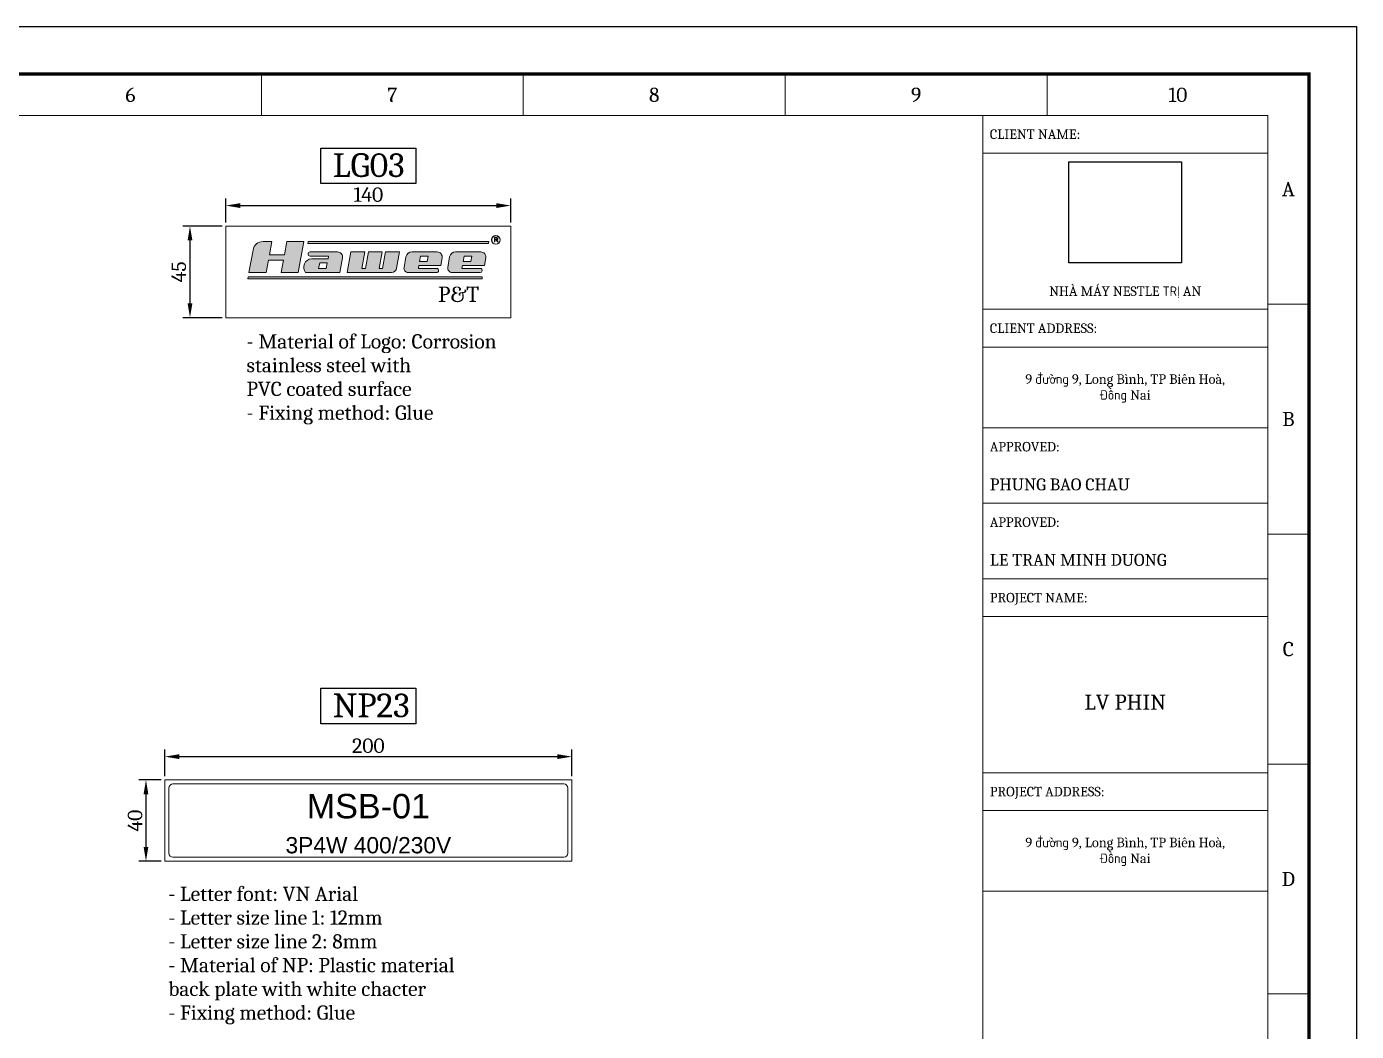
# Model space of a CAD drawing. Header units: millimetres. Extents: x -116965 to 323937, y 291661 to 566926.
# Drawn here: x -62800 to -58880, y 326530 to 329491 of the extents above; entities that cross this region are included whole.
import ezdxf
from ezdxf.enums import TextEntityAlignment as Align

# ---------------------------------------------------------------- set-up
doc = ezdxf.new("R2010")
doc.units = ezdxf.units.MM
doc.header["$PDMODE"] = 35
doc.layers.get('0').update_dxf_attribs({"lineweight": 18})
doc.styles.add('hwBorder', font='Cambria.ttf')
doc.styles.add('hwTech', font='Cambria.ttf')
doc.styles.add('style4', font='', dxfattribs={"height": 12})
doc.styles.add('style5', font='', dxfattribs={"height": 8})
doc.styles.get('style4').set_extended_font_data('VnArial')
doc.styles.get('style5').set_extended_font_data('VnArial')
doc.dimstyles.new('hwTech-1.4', dxfattribs={"dimscale": 17, "dimtxt": 2.5, "dimasz": 2.5, "dimexe": 1.25, "dimexo": 0.625, "dimtad": 1, "dimtxsty": 'hwTech', "dimcen": 2.5, "dimclrd": 3, "dimclre": 3, "dimclrt": 3, "dimadec": 0, "dimazin": 0, "dimtfac": 1, "dimtmove": 0, "dimatfit": 3, "dimfxl": 1, "dimarcsym": 0})
picture_1 = doc.add_image_def('image1.png', size_in_pixel=(430, 385))

# ---------------------------------------------------------------- blocks, each defined once
blk = doc.blocks.new('*U1980')
at = {"color": 5}
for p, q in [((175.41, 198.62), (175.41, 194.28)), ((202.98, 198.62), (202.98, 194.28)), ((230.54, 198.62), (230.54, 194.28)), ((258.11, 198.62), (258.11, 194.28)), ((285.68, 174.42), (281.34, 174.42)), ((285.68, 150.22), (281.34, 150.22)), ((285.68, 126.01), (281.34, 126.01)), ((285.68, 101.81), (281.34, 101.81))]:
    blk.add_line(p, q, dxfattribs=at)
at = {"color": 5, "const_width": 0.35}
blk.add_lwpolyline([(10, 198.62), (285.68, 198.62), (285.68, 5), (10, 5)], close=True, dxfattribs=at)
at = {"color": 5}
for points in [[(14.34, 194.28), (281.34, 194.28), (281.34, 9.34), (14.34, 9.34)], [(251.34, 194.28), (281.34, 194.28), (281.34, 190.31), (251.34, 190.31)], [(251.34, 190.31), (281.34, 190.31), (281.34, 173.87), (251.34, 173.87)], [(251.34, 173.87), (281.34, 173.87), (281.34, 169.9), (251.34, 169.9)], [(251.34, 173.87), (281.34, 173.87), (281.34, 169.9), (251.34, 169.9)], [(251.34, 169.9), (281.34, 169.9), (281.34, 153.45), (251.34, 153.45)], [(251.34, 169.9), (281.34, 169.9), (281.34, 161.4), (251.34, 161.4)], [(251.34, 161.4), (281.34, 161.4), (281.34, 153.45), (251.34, 153.45)], [(251.34, 153.45), (281.34, 153.45), (281.34, 145.51), (251.34, 145.51)], [(251.34, 145.51), (281.34, 145.51), (281.34, 141.54), (251.34, 141.54)], [(251.34, 141.54), (281.34, 141.54), (281.34, 125.1), (251.34, 125.1)], [(251.34, 125.1), (281.34, 125.1), (281.34, 121.12), (251.34, 121.12)], [(251.34, 121.12), (281.34, 121.12), (281.34, 112.63), (251.34, 112.63)], [(251.34, 92.76), (281.34, 92.76), (281.34, 112.63), (251.34, 112.63)]]:
    blk.add_lwpolyline(points, close=True, dxfattribs=at)
at = {"layer": 'Defpoints', "color": 4}
blk.add_lwpolyline([(0, 203.62), (290.68, 203.62), (290.68, 0), (0, 0)], close=True, dxfattribs=at)
at = {"color": 253, "style": 'hwBorder'}
for s, p in [('6', (161.62, 196.45)), ('7', (189.19, 196.45)), ('8', (216.76, 196.45)), ('9', (244.33, 196.45)), ('10', (271.89, 196.45)), ('A', (283.51, 186.52)), ('B', (283.51, 162.32)), ('C', (283.51, 138.11)), ('D', (283.51, 113.91))]:
    blk.add_text(s, height=1.5, dxfattribs=at).set_placement(p, align=Align.MIDDLE_CENTER)
for s, height, p in [('CLIENT NAME:', 1, (252.09, 192.3)), ('CLIENT ADDRESS:', 1, (252.09, 171.88)), ('APPROVED:', 1, (252.09, 159.41)), ('PHUNG BAO CHAU', 1.25, (252.09, 155.44)), ('APPROVED:', 1, (252.09, 151.47)), ('LE TRAN MINH DUONG', 1.25, (252.09, 147.5)), ('PROJECT NAME:', 1, (252.09, 143.52)), ('PROJECT ADDRESS:', 1, (252.09, 123.11))]:
    blk.add_text(s, height=height, dxfattribs=at).set_placement(p, align=Align.MIDDLE_LEFT)
at = {"color": 253, "insert": (266.34, 175.67), "char_height": 1, "attachment_point": 5, "style": 'hwBorder'}
blk.add_mtext_dynamic_manual_height_columns('NHÀ MÁY NESTLE TRỊ AN', width=20.9263, gutter_width=12.5, heights=[0], dxfattribs=at)
at = {"color": 253, "char_height": 1, "width": 30, "attachment_point": 5, "style": 'hwBorder'}
for insert in [(266.34, 165.54), (266.34, 116.77)]:
    blk.add_mtext('9 đường 9, Long Bình, TP Biên Hoà,\\PĐồng Nai', dxfattribs=dict(at, insert=insert))
at = {"color": 253, "insert": (266.34, 132.52), "char_height": 1.6, "width": 30, "attachment_point": 5, "line_spacing_factor": 0.75, "style": 'hwBorder'}
blk.add_mtext('LV PHIN', dxfattribs=at)
at = {"color": 6, "style": 'hwBorder', "flags": 8}
for tag, p in [("DWG'SNAME", (266.34, 59)), ("DWG'SCODE2", (266.34, 51.05))]:
    blk.add_attdef(tag, text='', height=1.5, dxfattribs=at).set_placement(p, align=Align.MIDDLE_CENTER)
at = {"color": 253, "style": 'hwBorder', "flags": 8}
for tag, p in [('REV_0', (253.34, 43.79)), ('REV_MODIFY0', (264.34, 44.1)), ('REV_DATE0', (277.34, 44.1)), ('REV_1', (253.34, 40.48)), ('REV_MODIFY1', (264.34, 40.79)), ('REV_DATE1', (277.34, 40.79)), ('REV_MODIFY2', (264.34, 37.48)), ('REV_DATE2', (277.34, 37.48)), ('REV_2', (253.34, 37.17)), ('REV_3', (253.34, 33.86)), ('REV_MODIFY3', (264.34, 34.17)), ('REV_DATE3', (277.34, 34.17)), ('REV_4', (253.34, 30.55)), ('REV_MODIFY4', (264.34, 30.86)), ('REV_DATE4', (277.34, 30.86))]:
    blk.add_attdef(tag, text='', height=1, dxfattribs=at).set_placement(p, align=Align.MIDDLE_CENTER)
at = {"color": 6, "style": 'hwBorder', "flags": 8}
for tag, p in [('TOLERANCE', (261.54, 27.22)), ('PAGE', (259.34, 15.3))]:
    blk.add_attdef(tag, text='', height=1.5, dxfattribs=at).set_placement(p, align=Align.MIDDLE_LEFT)
at = {"lineweight": -3, "ltscale": 5}
image = blk.add_image(picture_1, insert=(260.4, 178.75), size_in_units=(11.87, 10.63), dxfattribs=at)
image.dxf.flags = 7
blk = doc.blocks.new('*D442')
at = {"color": 3, "lineweight": -2, "transparency": 16777216}
for p, q in [((-62403, 327271.2), (-62469.1, 327271.2)), ((-62447.8, 327228.7), (-62447.8, 327073.7)), ((-62403, 327031.2), (-62469.1, 327031.2))]:
    blk.add_line(p, q, dxfattribs=at)
at = {"color": 3, "lineweight": -3, "transparency": 16777216}
for points in [[(-62454.9, 327228.7), (-62440.8, 327228.7), (-62447.8, 327271.2)], [(-62454.9, 327073.7), (-62440.8, 327073.7), (-62447.8, 327031.2)]]:
    blk.add_solid(points, dxfattribs=at)
at = {"layer": 'Defpoints', "color": 0, "lineweight": -3, "transparency": 16777216}
for p in [(-62392.3, 327271.2), (-62447.8, 327031.2), (-62392.3, 327031.2)]:
    blk.add_point(p, dxfattribs=at)
at = {"color": 3, "transparency": 16777216, "insert": (-62480, 327151.2), "char_height": 42.5, "attachment_point": 5, "rotation": 90, "style": 'hwTech'}
blk.add_mtext('40', dxfattribs=at)
blk = doc.blocks.new('*D443')
at = {"color": 3, "lineweight": -2, "transparency": 16777216}
for p, q in [((-62392.3, 327281.8), (-62392.3, 327360.9)), ((-62349.8, 327339.6), (-61234.8, 327339.6)), ((-61192.3, 327281.8), (-61192.3, 327360.9))]:
    blk.add_line(p, q, dxfattribs=at)
at = {"color": 3, "lineweight": -3, "transparency": 16777216}
for points in [[(-62349.8, 327346.7), (-62349.8, 327332.6), (-62392.3, 327339.6)], [(-61234.8, 327346.7), (-61234.8, 327332.6), (-61192.3, 327339.6)]]:
    blk.add_solid(points, dxfattribs=at)
at = {"layer": 'Defpoints', "color": 0, "lineweight": -3, "transparency": 16777216}
for p in [(-61192.3, 327339.6), (-62392.3, 327271.2), (-61192.3, 327271.2)]:
    blk.add_point(p, dxfattribs=at)
at = {"color": 3, "transparency": 16777216, "insert": (-61792.3, 327371.8), "char_height": 42.5, "attachment_point": 5, "style": 'hwTech'}
blk.add_mtext('200', dxfattribs=at)
blk = doc.blocks.new('TÊN TỦ SIZE 03')
for p, q in [((2, 36), (2, 4)), ((196, 38), (4, 38)), ((198, 4), (198, 36)), ((4, 2), (196, 2))]:
    blk.add_line(p, q)
blk.add_lwpolyline([(200, 0), (200, 40), (0, 40), (0, 0)], close=True)
for centre, start, end in [((4, 36), 90, 180), ((196, 36), 0, 90), ((4, 4), 180, 270), ((196, 4), 270, 0)]:
    blk.add_arc(centre, 2, start, end)
for tag, height, style, p in [('MSB-01', 12, 'style4', (100, 21.1)), ('3P4W400/230V', 8, 'style5', (100, 3.92))]:
    blk.add_attdef(tag, text='', height=height, dxfattribs=dict(style=style)).set_placement(p, align=Align.CENTER)
blk = doc.blocks.new('*U415')
h = blk.add_hatch(color=5)
h.paths.add_polyline_path([(-29.42, 2.98), (-31.09, 2.98), (-31.32, 1.71), (-32.78, 1.71), (-32.55, 2.98), (-33.39, 2.98, 0.362465), (-34.37, 2.16), (-34.77, -0.02), (-33.1, -0.02), (-32.88, 1.18), (-31.41, 1.18), (-31.63, -0.02), (-29.97, -0.02)])
h.paths.add_polyline_path([(-28.7, 1.31, 0.600072), (-29.26, -0.02), (-25.92, -0.02), (-25.67, 1.39, 0.467928), (-26.16, 1.98), (-28.82, 1.98, 1), (-28.82, 1.58), (-27.03, 1.58), (-27.08, 1.31)])
h.paths.add_polyline_path([(-27.89, 0.91), (-27.16, 0.91), (-27.25, 0.38), (-27.99, 0.38)], flags=16)
h.paths.add_polyline_path([(-12.11, -0.64), (-12.08, -0.44), (-34.84, -0.44), (-34.88, -0.64)])
h = blk.add_hatch(color=1)
h.paths.add_polyline_path([(-11.49, 2.78), (-11.45, 2.98), (-29, 2.98), (-29.04, 2.78)])
h.paths.add_polyline_path([(-20.12, 1.98), (-21.48, 1.98), (-21.77, 0.38), (-22.11, 0.38), (-21.82, 1.98), (-23.15, 1.98), (-23.44, 0.38), (-23.78, 0.38), (-23.49, 1.98), (-24.85, 1.98), (-25.22, -0.02), (-20.9, -0.02, 0.362465), (-20.41, 0.39)])
h.paths.add_polyline_path([(-19.69, 0.47, 0.467928), (-19.28, -0.02), (-16.53, -0.02, 0.362465), (-16.33, 0.14, 0.467928), (-16.53, 0.38), (-18.3, 0.38), (-18.25, 0.65), (-16.12, 0.65), (-15.99, 1.39, 0.467928), (-16.48, 1.98), (-18.92, 1.98, 0.362465), (-19.5, 1.5)])
h.paths.add_polyline_path([(-18.18, 1.05), (-18.08, 1.58), (-17.35, 1.58), (-17.45, 1.05)], flags=16)
h.paths.add_polyline_path([(-14.01, 0.65), (-11.88, 0.65), (-11.74, 1.39, 0.467928), (-12.24, 1.98), (-14.68, 1.98, 0.362465), (-15.26, 1.5), (-15.44, 0.47, 0.467928), (-15.03, -0.02), (-12.28, -0.02, 0.362465), (-12.09, 0.14, 0.467928), (-12.28, 0.38), (-14.06, 0.38)])
h.paths.add_polyline_path([(-13.94, 1.05), (-13.84, 1.58), (-13.11, 1.58), (-13.21, 1.05)], flags=16)
at = {"ltscale": 5}
h = blk.add_hatch(dxfattribs=at)
h.set_pattern_fill('ANGLE', color=256)
h.set_pattern_definition([(0, (0, 0.104), (0, 6.985), [5.08, -1.905]), (90, (0, 0.104), (-6.985, 4e-16), [5.08, -1.905])])
h.paths.add_polyline_path([(-11.18, 3.14, 1), (-10.34, 3.14, 1)])
h.paths.add_polyline_path([(-10.36, 3.14, -1), (-11.16, 3.14, -1)], flags=16)
h.paths.add_polyline_path([(-10.59, 3.31), (-10.58, 3.3), (-10.58, 3.28), (-10.58, 3.27), (-10.58, 3.26), (-10.58, 3.24), (-10.58, 3.23), (-10.58, 3.22), (-10.59, 3.2), (-10.6, 3.19), (-10.61, 3.18), (-10.61, 3.17), (-10.62, 3.17), (-10.64, 3.16), (-10.65, 3.16), (-10.66, 3.15), (-10.68, 3.15), (-10.69, 3.14), (-10.68, 3.14), (-10.67, 3.13), (-10.66, 3.12), (-10.65, 3.11), (-10.64, 3.1), (-10.63, 3.09), (-10.62, 3.08), (-10.62, 3.07), (-10.62, 3.07), (-10.54, 2.95), (-10.61, 2.95), (-10.67, 3.04), (-10.68, 3.06), (-10.69, 3.07), (-10.69, 3.08), (-10.7, 3.09), (-10.71, 3.1), (-10.72, 3.11), (-10.73, 3.12), (-10.73, 3.13), (-10.75, 3.13), (-10.76, 3.14), (-10.77, 3.14), (-10.79, 3.14), (-10.85, 3.14), (-10.85, 2.95), (-10.91, 2.95), (-10.91, 3.37), (-10.73, 3.37), (-10.71, 3.37), (-10.69, 3.37), (-10.68, 3.37), (-10.66, 3.37), (-10.64, 3.36), (-10.63, 3.35), (-10.62, 3.35), (-10.61, 3.34), (-10.6, 3.32)], flags=0)
h.paths.add_polyline_path([(-10.64, 3.28), (-10.64, 3.27), (-10.63, 3.26), (-10.63, 3.25), (-10.64, 3.23), (-10.64, 3.22), (-10.65, 3.21), (-10.66, 3.2), (-10.68, 3.19), (-10.69, 3.19), (-10.7, 3.19), (-10.72, 3.19), (-10.74, 3.19), (-10.85, 3.19), (-10.85, 3.33), (-10.72, 3.33), (-10.7, 3.32), (-10.69, 3.32), (-10.68, 3.32), (-10.66, 3.31), (-10.66, 3.31), (-10.65, 3.3)], flags=0)
h = blk.add_hatch(color=0)
h.paths.add_polyline_path([(-10.66, 3.37), (-10.68, 3.37), (-10.69, 3.37), (-10.71, 3.37), (-10.73, 3.37), (-10.91, 3.37), (-10.91, 2.95), (-10.85, 2.95), (-10.85, 3.14), (-10.79, 3.14), (-10.76, 3.14), (-10.74, 3.13), (-10.72, 3.12), (-10.71, 3.1), (-10.69, 3.08), (-10.68, 3.06), (-10.67, 3.04), (-10.61, 2.95), (-10.54, 2.95), (-10.62, 3.07), (-10.62, 3.08), (-10.63, 3.09), (-10.64, 3.1), (-10.65, 3.11), (-10.66, 3.12), (-10.67, 3.13), (-10.68, 3.14), (-10.69, 3.14), (-10.69, 3.14), (-10.68, 3.15), (-10.66, 3.15), (-10.65, 3.16), (-10.64, 3.16), (-10.62, 3.17), (-10.61, 3.17), (-10.61, 3.18), (-10.6, 3.19), (-10.59, 3.2), (-10.58, 3.22), (-10.58, 3.23), (-10.58, 3.24), (-10.58, 3.26), (-10.58, 3.27), (-10.58, 3.28), (-10.58, 3.3), (-10.59, 3.31), (-10.59, 3.32), (-10.6, 3.33), (-10.61, 3.34), (-10.62, 3.35), (-10.63, 3.35), (-10.64, 3.36), (-10.65, 3.36)])
h.paths.add_polyline_path([(-10.74, 3.19), (-10.85, 3.19), (-10.85, 3.33), (-10.72, 3.33), (-10.69, 3.32), (-10.67, 3.32), (-10.65, 3.3), (-10.64, 3.28), (-10.63, 3.25), (-10.64, 3.23), (-10.66, 3.2), (-10.68, 3.19), (-10.71, 3.19)], flags=16)
at = {"color": 5}
for points in [[(-29.42, 2.98), (-31.09, 2.98), (-31.32, 1.71), (-32.78, 1.71), (-32.55, 2.98), (-33.39, 2.98, 0.362465), (-34.37, 2.16), (-34.77, -0.02), (-33.1, -0.02), (-32.88, 1.18), (-31.41, 1.18), (-31.63, -0.02), (-29.97, -0.02), (-29.42, 2.98)], [(-25.67, 1.39, 0.467928), (-26.16, 1.98), (-28.82, 1.98, 1), (-28.82, 1.58), (-27.03, 1.58), (-27.08, 1.31), (-28.7, 1.31, 0.600072), (-29.26, -0.02), (-25.92, -0.02), (-25.67, 1.39, 0.467928)]]:
    blk.add_lwpolyline(points, format="xyb", close=True, dxfattribs=at)
at = {"color": 1}
for points in [[(-11.45, 2.98), (-29, 2.98), (-29.04, 2.78), (-11.49, 2.78), (-11.45, 2.98)], [(-18.18, 1.05), (-18.08, 1.58), (-17.35, 1.58), (-17.45, 1.05), (-18.18, 1.05)], [(-13.94, 1.05), (-13.84, 1.58), (-13.11, 1.58), (-13.21, 1.05), (-13.94, 1.05)]]:
    blk.add_lwpolyline(points, close=True, dxfattribs=at)
at = {"color": 0}
for points in [[(-10.63, 3.35), (-10.64, 3.36), (-10.65, 3.36), (-10.66, 3.37), (-10.68, 3.37), (-10.69, 3.37), (-10.71, 3.37), (-10.73, 3.37), (-10.91, 3.37), (-10.91, 2.95), (-10.85, 2.95), (-10.85, 3.14), (-10.79, 3.14), (-10.77, 3.14), (-10.76, 3.14), (-10.75, 3.13), (-10.73, 3.13), (-10.73, 3.12), (-10.72, 3.11), (-10.71, 3.1), (-10.7, 3.09), (-10.69, 3.08), (-10.69, 3.07), (-10.68, 3.06), (-10.67, 3.04), (-10.61, 2.95), (-10.54, 2.95), (-10.62, 3.07), (-10.62, 3.07), (-10.62, 3.08), (-10.63, 3.09), (-10.64, 3.1), (-10.65, 3.11), (-10.66, 3.12), (-10.67, 3.13), (-10.68, 3.14), (-10.69, 3.14), (-10.69, 3.14), (-10.68, 3.15), (-10.66, 3.15), (-10.65, 3.16), (-10.64, 3.16), (-10.62, 3.17), (-10.61, 3.17), (-10.61, 3.18), (-10.6, 3.19), (-10.59, 3.2), (-10.58, 3.22), (-10.58, 3.23), (-10.58, 3.24), (-10.58, 3.26), (-10.58, 3.27), (-10.58, 3.28), (-10.58, 3.3), (-10.59, 3.31), (-10.59, 3.32), (-10.6, 3.33), (-10.61, 3.34), (-10.62, 3.35), (-10.63, 3.35)], [(-10.68, 3.37), (-10.66, 3.37), (-10.65, 3.36), (-10.64, 3.36), (-10.64, 3.36), (-10.63, 3.35), (-10.62, 3.35), (-10.61, 3.34), (-10.6, 3.33), (-10.59, 3.32), (-10.59, 3.31), (-10.58, 3.3), (-10.58, 3.28), (-10.58, 3.27), (-10.58, 3.26), (-10.58, 3.24), (-10.58, 3.23), (-10.58, 3.22), (-10.59, 3.2), (-10.6, 3.19), (-10.61, 3.18), (-10.61, 3.17), (-10.62, 3.17), (-10.64, 3.16), (-10.65, 3.16), (-10.66, 3.15), (-10.68, 3.15), (-10.69, 3.14), (-10.68, 3.14), (-10.67, 3.13), (-10.66, 3.12), (-10.65, 3.11), (-10.64, 3.1), (-10.63, 3.09), (-10.62, 3.08), (-10.62, 3.07), (-10.62, 3.07), (-10.54, 2.95), (-10.61, 2.95), (-10.67, 3.04), (-10.68, 3.06), (-10.69, 3.07), (-10.69, 3.08), (-10.7, 3.09), (-10.71, 3.1), (-10.72, 3.11), (-10.73, 3.12), (-10.73, 3.13), (-10.75, 3.13), (-10.76, 3.14), (-10.77, 3.14), (-10.79, 3.14), (-10.85, 3.14), (-10.85, 2.95), (-10.91, 2.95), (-10.91, 3.37), (-10.73, 3.37), (-10.71, 3.37), (-10.69, 3.37), (-10.68, 3.37)], [(-10.68, 3.32), (-10.66, 3.31), (-10.66, 3.31), (-10.65, 3.3), (-10.64, 3.28), (-10.64, 3.27), (-10.63, 3.26), (-10.63, 3.25), (-10.64, 3.23), (-10.64, 3.22), (-10.65, 3.21), (-10.66, 3.2), (-10.68, 3.19), (-10.69, 3.19), (-10.7, 3.19), (-10.72, 3.19), (-10.74, 3.19), (-10.85, 3.19), (-10.85, 3.33), (-10.72, 3.33), (-10.7, 3.32), (-10.69, 3.32), (-10.68, 3.32)], [(-10.69, 3.32), (-10.68, 3.32), (-10.66, 3.31), (-10.66, 3.31), (-10.65, 3.3), (-10.64, 3.28), (-10.64, 3.27), (-10.63, 3.26), (-10.63, 3.25), (-10.64, 3.23), (-10.64, 3.22), (-10.65, 3.21), (-10.66, 3.2), (-10.68, 3.19), (-10.69, 3.19), (-10.7, 3.19), (-10.72, 3.19), (-10.74, 3.19), (-10.85, 3.19), (-10.85, 3.33), (-10.72, 3.33), (-10.7, 3.32), (-10.69, 3.32)]]:
    blk.add_lwpolyline(points, close=True, dxfattribs=at)
at = {"color": 1}
for points in [[(-20.12, 1.98), (-21.48, 1.98), (-21.77, 0.38), (-22.11, 0.38), (-21.82, 1.98), (-23.15, 1.98), (-23.44, 0.38), (-23.78, 0.38), (-23.49, 1.98), (-24.85, 1.98), (-25.22, -0.02), (-20.9, -0.02, 0.362465), (-20.41, 0.39), (-20.12, 1.98)], [(-15.99, 1.39, 0.467928), (-16.48, 1.98), (-18.92, 1.98, 0.362465), (-19.5, 1.5), (-19.69, 0.47, 0.467928), (-19.28, -0.02), (-16.53, -0.02, 0.362465), (-16.33, 0.14, 0.467928), (-16.53, 0.38), (-18.3, 0.38), (-18.25, 0.65), (-16.12, 0.65), (-15.99, 1.39, 0.467928)], [(-11.74, 1.39, 0.467928), (-12.24, 1.98), (-14.68, 1.98, 0.362465), (-15.26, 1.5), (-15.44, 0.47, 0.467928), (-15.03, -0.02), (-12.28, -0.02, 0.362465), (-12.09, 0.14, 0.467928), (-12.28, 0.38), (-14.06, 0.38), (-14.01, 0.65), (-11.88, 0.65), (-11.74, 1.39, 0.467928)]]:
    blk.add_lwpolyline(points, format="xyb", close=True, dxfattribs=at)
at = {"color": 5}
for points in [[(-27.89, 0.91), (-27.16, 0.91), (-27.25, 0.38), (-27.99, 0.38), (-27.89, 0.91)], [(-12.08, -0.44), (-34.84, -0.44), (-34.88, -0.64), (-12.11, -0.64), (-12.08, -0.44)]]:
    blk.add_lwpolyline(points, close=True, dxfattribs=at)
at = {"ltscale": 5}
for radius in [0.421, 0.401]:
    blk.add_circle((-10.76, 3.14), radius, dxfattribs=at)
at = {"color": 251, "style": 'hwBorder'}
blk.add_text('P&T', height=1.5, dxfattribs=at).set_placement((-14.39, -2.14), align=Align.MIDDLE_CENTER)
blk = doc.blocks.new('logo size 45x140')
at = {"ltscale": 5}
blk.add_lwpolyline([(0, 0), (140, 0), (140, 45), (0, 45)], close=True, dxfattribs=at)
at = {"xscale": 5.053682158774307, "yscale": 5.053682158774307, "zscale": 5.053682158774307}
blk.add_blockref('*U415', (187.04, 22.31), dxfattribs=at)
blk = doc.blocks.new('*D426')
at = {"color": 3, "lineweight": -2, "transparency": 16777216}
for p, q in [((-62212.3, 328913.8), (-62212.3, 328984.8)), ((-61372.3, 328913.8), (-61372.3, 328984.8)), ((-62169.8, 328963.5), (-61414.8, 328963.5))]:
    blk.add_line(p, q, dxfattribs=at)
at = {"color": 3, "lineweight": -3, "transparency": 16777216}
for points in [[(-62169.8, 328970.6), (-62169.8, 328956.4), (-62212.3, 328963.5)], [(-61414.8, 328970.6), (-61414.8, 328956.4), (-61372.3, 328963.5)]]:
    blk.add_solid(points, dxfattribs=at)
at = {"layer": 'Defpoints', "color": 0, "lineweight": -3, "transparency": 16777216}
for p in [(-61372.3, 328963.5), (-62212.3, 328903.2), (-61372.3, 328903.2)]:
    blk.add_point(p, dxfattribs=at)
at = {"color": 3, "transparency": 16777216, "insert": (-61792.3, 328995.7), "char_height": 42.5, "attachment_point": 5, "style": 'hwTech'}
blk.add_mtext('140', dxfattribs=at)
blk = doc.blocks.new('*D454')
at = {"color": 3, "lineweight": -2, "transparency": 16777216}
for p, q in [((-62223, 328903.2), (-62339.3, 328903.2)), ((-62318.1, 328860.7), (-62318.1, 328675.7)), ((-62223, 328633.2), (-62339.3, 328633.2))]:
    blk.add_line(p, q, dxfattribs=at)
at = {"color": 3, "lineweight": -3, "transparency": 16777216}
for points in [[(-62325.1, 328860.7), (-62311, 328860.7), (-62318.1, 328903.2)], [(-62325.1, 328675.7), (-62311, 328675.7), (-62318.1, 328633.2)]]:
    blk.add_solid(points, dxfattribs=at)
at = {"layer": 'Defpoints', "color": 0, "lineweight": -3, "transparency": 16777216}
for p in [(-62212.3, 328903.2), (-62318.1, 328633.2), (-62212.3, 328633.2)]:
    blk.add_point(p, dxfattribs=at)
at = {"color": 3, "transparency": 16777216, "insert": (-62350.9, 328768.2), "char_height": 42.5, "attachment_point": 5, "rotation": 90, "style": 'hwTech'}
blk.add_mtext('45', dxfattribs=at)

msp = doc.modelspace()

# ---------------------------------------------------------------- linework, layer by layer
at = {"lineweight": -3, "ltscale": 5}
for p, q in [((-61932.32906, 329028.160796), (-61932.32906, 329133.160796)), ((-61932.32906, 329133.160796), (-61652.32906, 329133.160796)), ((-61652.32906, 329133.160796), (-61652.32906, 329028.160796)), ((-61652.32906, 329028.160796), (-61932.32906, 329028.160796)), ((-61932.32906, 327436.18765), (-61932.32906, 327541.18765)), ((-61932.32906, 327541.18765), (-61652.32906, 327541.18765)), ((-61652.32906, 327541.18765), (-61652.32906, 327436.18765)), ((-61652.32906, 327436.18765), (-61932.32906, 327436.18765))]:
    msp.add_line(p, q, dxfattribs=at)

# ---------------------------------------------------------------- block references
at = {"ltscale": 5, "xscale": 28, "yscale": 28, "zscale": 28}
msp.add_blockref('*U1980', (-67018.972165, 323789.550121), dxfattribs=at)
at = {"xscale": 6, "yscale": 6, "zscale": 6}
msp.add_blockref('logo size 45x140', (-62212.32906, 328633.160796), dxfattribs=at)
msp.add_blockref('TÊN TỦ SIZE 03', (-62392.32906, 327031.150828), dxfattribs=at).add_auto_attribs({'MSB-01': 'MSB-01', '3P4W400/230V': '3P4W 400/230V'})

# ---------------------------------------------------------------- texts
at = {"ltscale": 5, "char_height": 70, "attachment_point": 1, "style": 'hwTech'}
for s, insert in [('LG03', (-61897.352084, 329117.752338)), ('NP23', (-61897.352084, 327525.779193))]:
    msp.add_mtext(s, dxfattribs=dict(at, insert=insert))
at = {"ltscale": 5, "char_height": 42, "attachment_point": 1, "style": 'hwTech'}
for s, insert, width in [('- Material of Logo: Corrosion \\Pstainless steel with \\PPVC coated surface\\P- Fixing method: Glue ', (-62151.406352, 328584.392034), 790.9803864), ('- Letter font: VN Arial\\P- Letter size line 1: 12mm\\P- Letter size line 2: 8mm\\P- Material of NP: Plastic material \\Pback plate with white chacter\\P- Fixing method: Glue  ', (-62382.097313, 326956.497777), 1541.01031084)]:
    msp.add_mtext(s, dxfattribs=dict(at, insert=insert, width=width))

# ---------------------------------------------------------------- dimensions: what is measured, and where the dimension line sits
for base, p1, p2, text, picture, middle in [((-61372.32906, 328963.529441), (-62212.32906, 328903.160796), (-61372.32906, 328903.160796), '140', '*D426', (-61792.32906, 328963.529441)), ((-61192.32906, 327339.641876), (-62392.32906, 327271.150828), (-61192.32906, 327271.150828), '200', '*D443', (-61792.32906, 327339.641876))]:
    dim = msp.add_linear_dim(base=base, p1=p1, p2=p2, text=text, dimstyle='hwTech-1.4')
    dim.commit()
    dim.dimension.update_dxf_attribs({"geometry": picture, "text_midpoint": middle, "dimtype": 160})
for base, p1, p2, text, picture, middle in [((-62318.05063, 328633.160796), (-62212.32906, 328903.160796), (-62212.32906, 328633.160796), '45', '*D454', (-62318.05063, 328768.160796)), ((-62447.833558, 327031.150828), (-62392.32906, 327271.150828), (-62392.32906, 327031.150828), '40', '*D442', (-62447.833558, 327151.150828))]:
    dim = msp.add_linear_dim(base=base, p1=p1, p2=p2, angle=90, text=text, dimstyle='hwTech-1.4')
    dim.commit()
    dim.dimension.update_dxf_attribs({"geometry": picture, "text_midpoint": middle, "dimtype": 160})

doc.saveas('drawing.dxf')
